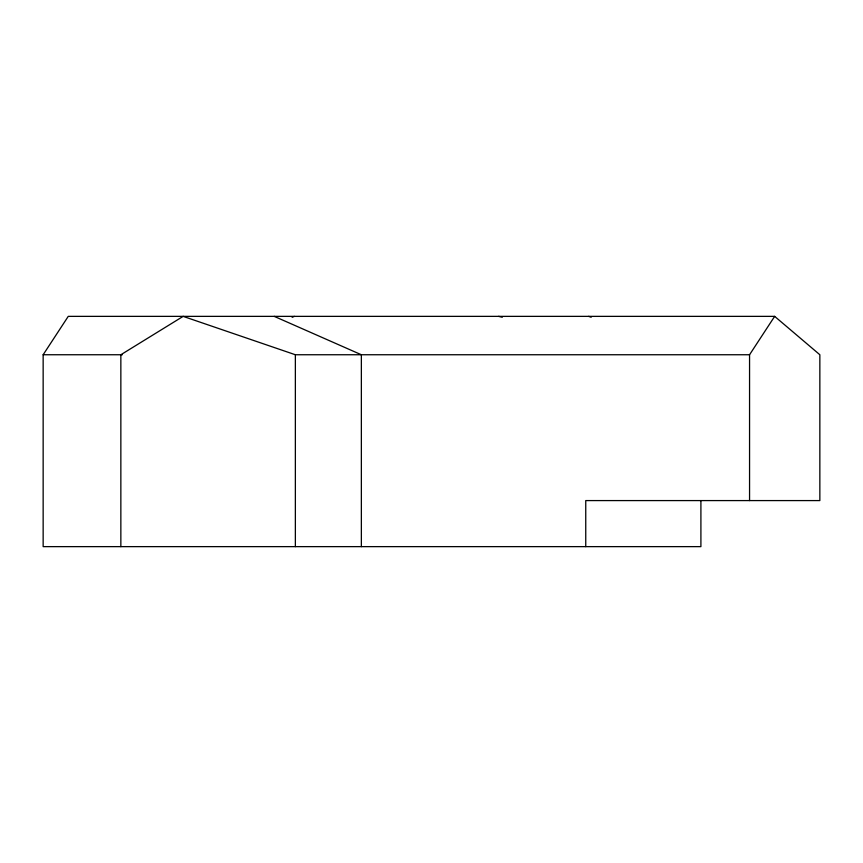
<?xml version="1.0" encoding="UTF-8"?>
<svg xmlns="http://www.w3.org/2000/svg" width="863" height="863" viewBox="0 0 863 863"><rect width="100%" height="100%" fill="white"/><g stroke="black" fill="none" stroke-linecap="round" stroke-linejoin="round"><path stroke-width="1.29" d="M700.907 500.583L700.907 546.635L43.15 546.635L43.15 354.747L68.253 316.365L774.661 316.365L819.85 354.747L819.85 500.583L585.75 500.583L585.75 546.635M749.559 500.583L749.559 354.747L774.661 316.365M292.136 317.325L294.326 316.365M43.15 354.747L122.352 354.747M120.852 546.635L120.852 354.747L183.15 316.365L295.362 354.747L749.559 354.747M498.609 316.365L502.298 317.26M588.652 316.365L591.209 317.239M274.24 316.365L361.36 354.747L361.36 546.635M295.362 354.747L295.362 546.635"/></g></svg>
